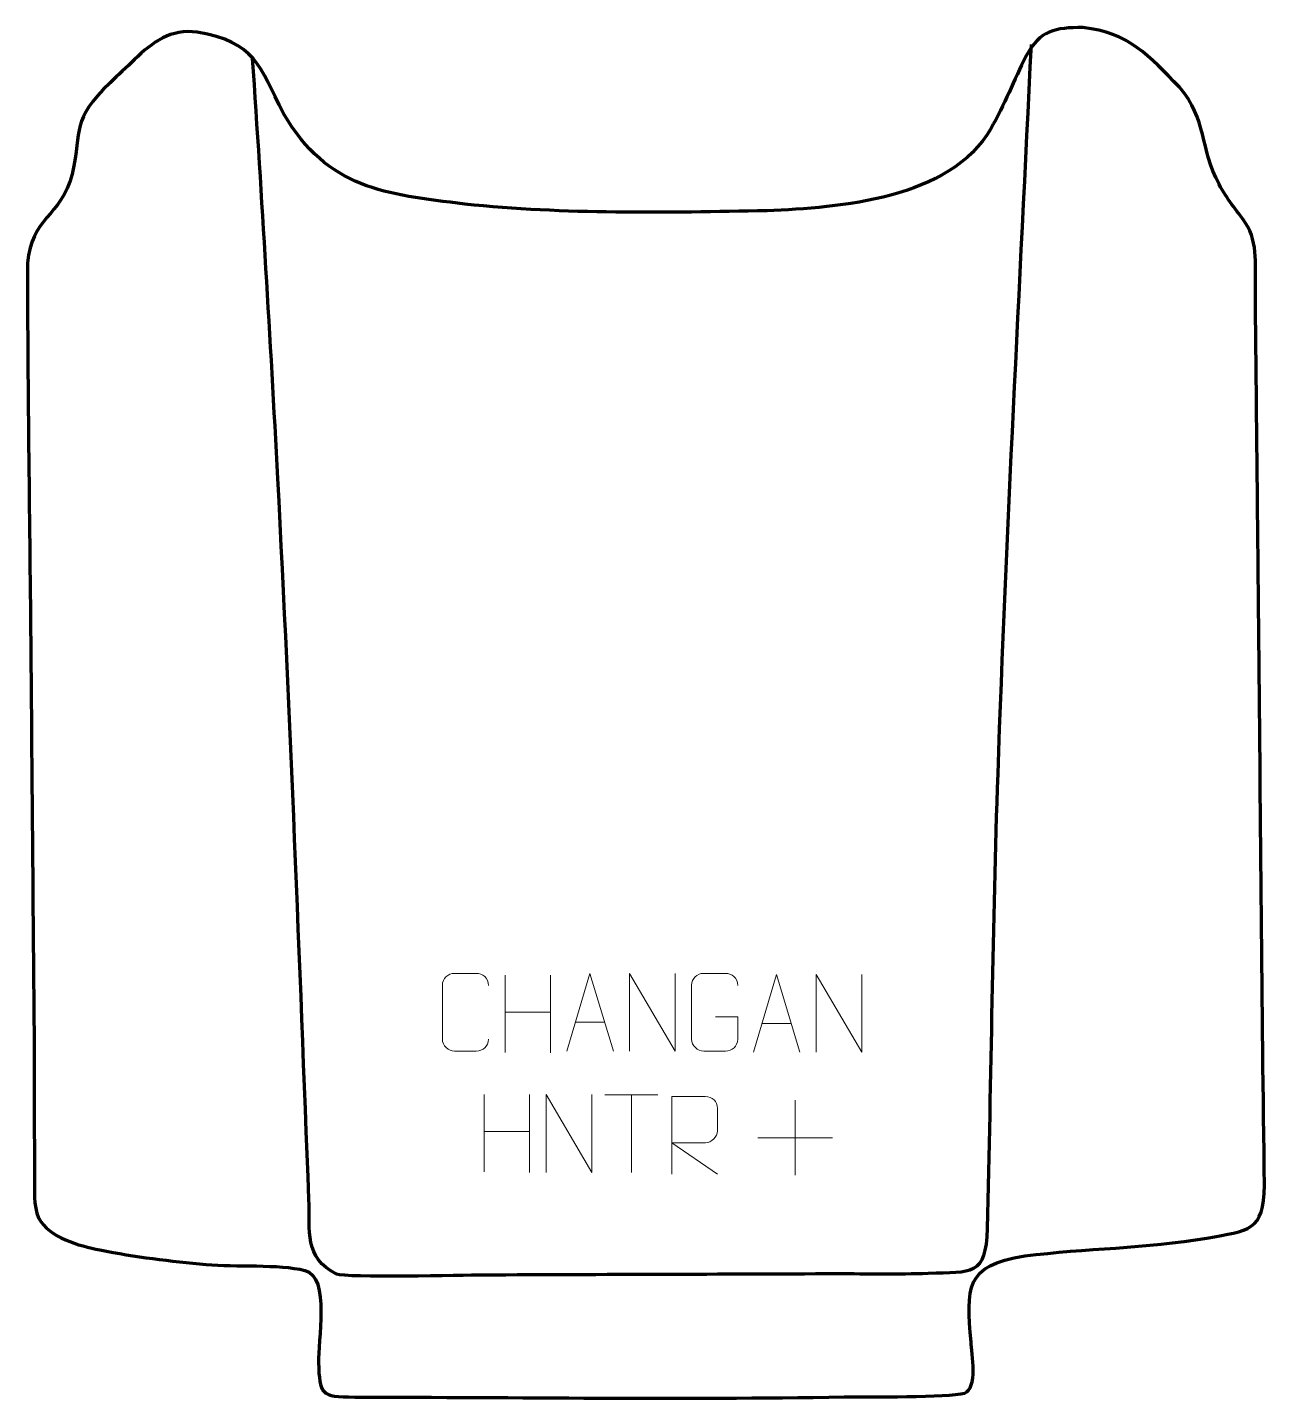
# Model space of a CAD drawing. Header units: millimetres. Extents: x 837 to 1235, y -128 to 313.
import ezdxf

# ---------------------------------------------------------------- set-up
doc = ezdxf.new("R2010")
doc.units = ezdxf.units.MM
doc.header["$MEASUREMENT"] = 0
doc.layers.add('layer 1', color=7, linetype='Continuous')
doc.layers.add('layer 2', color=7, linetype='Continuous')

msp = doc.modelspace()

# ---------------------------------------------------------------- linework, layer by layer
at = {"layer": 'layer 1', "color": 142, "lineweight": 158}
msp.add_open_spline([(1159.6414, 307.4194), (1155.9016, 229.4609), (1151.5929, 151.2128), (1148.9202, 73.2353), (1148.9202, 73.2353), (1147.2538, 24.6162), (1146.7774, -24.0367), (1145.533, -72.6676), (1145.533, -72.6676), (1145.1337, -88.1177), (1140.6945, -86.6611), (1126.5968, -87.1486), (1126.5968, -87.1486), (1116.8636, -87.4853), (1107.1431, -87.2752), (1097.4082, -87.267), (1097.4082, -87.267), (1078.8007, -87.3287), (1060.1933, -87.3905), (1041.5858, -87.4522), (1041.5858, -87.4522), (1022.3368, -87.516), (1003.0877, -87.5799), (983.8386, -87.6437), (983.8386, -87.6437), (977.2238, -87.7021), (939.71, -88.5995), (936.6864, -87.3481), (936.6864, -87.3481), (926.2112, -82.1082), (928.2185, -73.4206), (927.8207, -63.2996), (927.8207, -63.2996), (924.8073, 13.9245), (921.9179, 90.8619), (917.8357, 168.0545), (917.8357, 168.0545), (915.4549, 213.1102), (912.7872, 257.9511), (909.7381, 302.9674)], degree=3, knots=[0, 0, 0, 0, 0.09090909, 0.09090909, 0.09090909, 0.09090909, 0.18181818, 0.18181818, 0.18181818, 0.18181818, 0.27272727, 0.27272727, 0.27272727, 0.27272727, 0.36363636, 0.36363636, 0.36363636, 0.36363636, 0.45454545, 0.45454545, 0.45454545, 0.45454545, 0.54545455, 0.54545455, 0.54545455, 0.54545455, 0.63636364, 0.63636364, 0.63636364, 0.63636364, 0.72727273, 0.72727273, 0.72727273, 0.72727273, 0.81818182, 0.81818182, 0.81818182, 0.81818182, 1, 1, 1, 1], dxfattribs=at)
at = {"layer": 'layer 2', "color": 242, "lineweight": 158}
msp.add_open_spline([(919.6391, 285.2205), (934.0047, 260.9421), (952.0987, 259.329), (977.8668, 256.1699), (977.8668, 256.1699), (1010.0583, 252.7704), (1042.5561, 253.4214), (1074.874, 254.0156), (1074.874, 254.0156), (1098.2236, 255.0084), (1133.642, 257.7453), (1146.7035, 280.3564), (1146.7035, 280.3564), (1151.1743, 288.0962), (1154.0584, 295.9792), (1158.0759, 303.7347), (1158.0759, 303.7347), (1162.3407, 311.9678), (1167.5591, 312.8848), (1176.2163, 312.8274), (1176.2163, 312.8274), (1191.0015, 311.307), (1197.5172, 303.7649), (1207.322, 293.6596), (1207.322, 293.6596), (1216.1315, 283.3001), (1213.8414, 274.2479), (1219.9738, 262.5864), (1219.9738, 262.5864), (1222.7129, 257.3777), (1225.4595, 254.6303), (1228.4923, 250.0558), (1228.4923, 250.0558), (1232.7437, 243.6431), (1231.5622, 235.6253), (1231.6385, 228.1579), (1231.6385, 228.1579), (1231.9005, 202.5043), (1232.1622, 176.8509), (1232.4241, 151.1973), (1232.4241, 151.1973), (1232.4863, 145.1045), (1232.5486, 139.0119), (1232.6107, 132.9191), (1232.6107, 132.9191), (1232.6697, 127.1471), (1232.7286, 121.375), (1232.7875, 115.603), (1232.7875, 115.603), (1233.3774, 57.4377), (1233.6854, -0.6632), (1234.5954, -58.8324), (1234.5954, -58.8324), (1234.339, -73.8055), (1229.6021, -73.2326), (1216.1105, -75.7832), (1216.1105, -75.7832), (1196.4508, -79.1241), (1177.1933, -79.0003), (1157.6628, -81.4897), (1157.6628, -81.4897), (1138.1181, -84.688), (1139.0104, -91.6407), (1140.3594, -109.2347), (1140.3594, -109.2347), (1140.6238, -112.6824), (1142.6275, -124.2697), (1138.2392, -125.5101), (1138.2392, -125.5101), (1133.2069, -126.9324), (1106.8544, -126.6757), (1099.6407, -126.7731), (1099.6407, -126.7731), (1046.6623, -127.6063), (995.2276, -126.8845), (942.5246, -126.7869), (942.5246, -126.7869), (931.359, -126.7662), (931.3335, -125.9027), (930.8797, -115.6845), (930.8797, -115.6845), (930.5974, -109.3291), (934.7639, -88.1879), (926.4909, -86.1309), (926.4909, -86.1309), (918.166, -84.061), (904.1665, -85.0805), (894.8386, -84.2301), (894.8386, -84.2301), (883.3857, -83.1859), (871.9881, -81.8424), (860.7057, -79.5756), (860.7057, -79.5756), (854.0499, -78.1934), (844.4846, -75.7757), (841.0387, -69.3075), (841.0387, -69.3075), (839.3033, -65.5319), (839.7744, -60.0511), (839.7582, -55.9223), (839.7582, -55.9223), (839.5739, -41.8176), (839.7178, -27.5838), (839.5984, -13.4374), (839.5984, -13.4374), (839.2463, 28.2465), (838.8971, 69.9304), (838.546, 111.6143), (838.546, 111.6143), (838.1917, 153.4471), (837.489, 195.3898), (837.4569, 237.2101), (837.4569, 237.2101), (838.8141, 251.9013), (847.9936, 251.9593), (851.8567, 265.7764), (851.8567, 265.7764), (855.1576, 280.6849), (851.2535, 282.7043), (864.0187, 295.1218), (864.0187, 295.1218), (866.5923, 297.6253), (869.2325, 300.0624), (871.8106, 302.5669), (871.8106, 302.5669), (877.5535, 308.1793), (883.5752, 312.524), (891.9847, 311.361), (891.9847, 311.361), (910.5755, 308.1146), (911.9093, 300.7421), (919.6391, 285.2205)], degree=3, knots=[0, 0, 0, 0, 0.02941176, 0.02941176, 0.02941176, 0.02941176, 0.05882353, 0.05882353, 0.05882353, 0.05882353, 0.08823529, 0.08823529, 0.08823529, 0.08823529, 0.11764706, 0.11764706, 0.11764706, 0.11764706, 0.14705882, 0.14705882, 0.14705882, 0.14705882, 0.17647059, 0.17647059, 0.17647059, 0.17647059, 0.20588235, 0.20588235, 0.20588235, 0.20588235, 0.23529412, 0.23529412, 0.23529412, 0.23529412, 0.26470588, 0.26470588, 0.26470588, 0.26470588, 0.29411765, 0.29411765, 0.29411765, 0.29411765, 0.32352941, 0.32352941, 0.32352941, 0.32352941, 0.35294118, 0.35294118, 0.35294118, 0.35294118, 0.38235294, 0.38235294, 0.38235294, 0.38235294, 0.41176471, 0.41176471, 0.41176471, 0.41176471, 0.44117647, 0.44117647, 0.44117647, 0.44117647, 0.47058824, 0.47058824, 0.47058824, 0.47058824, 0.5, 0.5, 0.5, 0.5, 0.52941176, 0.52941176, 0.52941176, 0.52941176, 0.55882353, 0.55882353, 0.55882353, 0.55882353, 0.58823529, 0.58823529, 0.58823529, 0.58823529, 0.61764706, 0.61764706, 0.61764706, 0.61764706, 0.64705882, 0.64705882, 0.64705882, 0.64705882, 0.67647059, 0.67647059, 0.67647059, 0.67647059, 0.70588235, 0.70588235, 0.70588235, 0.70588235, 0.73529412, 0.73529412, 0.73529412, 0.73529412, 0.76470588, 0.76470588, 0.76470588, 0.76470588, 0.79411765, 0.79411765, 0.79411765, 0.79411765, 0.82352941, 0.82352941, 0.82352941, 0.82352941, 0.85294118, 0.85294118, 0.85294118, 0.85294118, 0.88235294, 0.88235294, 0.88235294, 0.88235294, 0.91176471, 0.91176471, 0.91176471, 0.91176471, 0.94117647, 0.94117647, 0.94117647, 0.94117647, 1, 1, 1, 1], dxfattribs=at)
at = {"layer": 'layer 2', "color": 250, "lineweight": 9}
for points, knots in [([(985.5074, -11.9111), (985.3676, -14.2345), (983.6904, -15.7141), (981.5427, -15.7249), (981.5427, -15.7249), (979.2108, -15.7245), (976.8789, -15.7245), (974.5474, -15.7249), (974.5474, -15.7249), (972.6224, -15.8303), (970.6503, -13.9458), (970.6615, -11.9285), (970.6615, -11.9285), (970.6619, -6.1584), (970.6619, -0.3887), (970.6615, 5.3806), (970.6615, 5.3806), (970.6657, 7.5187), (972.4124, 9.2379), (974.5648, 9.2244), (974.5648, 9.2244), (976.8905, 9.2244), (979.2166, 9.2244), (981.5427, 9.2244), (981.5427, 9.2244), (983.4893, 9.2599), (985.4807, 7.7684), (985.5074, 5.3308)], [0, 0, 0, 0, 0.125, 0.125, 0.125, 0.125, 0.25, 0.25, 0.25, 0.25, 0.375, 0.375, 0.375, 0.375, 0.5, 0.5, 0.5, 0.5, 0.625, 0.625, 0.625, 0.625, 0.75, 0.75, 0.75, 0.75, 1, 1, 1, 1]), ([(1010.614, -15.7288), (1010.614, -15.7288), (1017.985, 9.2247), (1017.985, 9.2247), (1017.985, 9.2247), (1017.985, 9.2247), (1025.5549, -15.7288), (1025.5549, -15.7288)], [0, 0, 0, 0, 0.33333333, 0.33333333, 0.33333333, 0.33333333, 1, 1, 1, 1]), ([(1030.757, -15.7288), (1030.757, -15.7288), (1030.757, 9.2247), (1030.757, 9.2247), (1030.757, 9.2247), (1030.757, 9.2247), (1045.4118, -15.7288), (1045.4118, -15.7288), (1045.4118, -15.7288), (1045.4118, -15.7288), (1045.4118, 9.2247), (1045.4118, 9.2247)], [0, 0, 0, 0, 0.25, 0.25, 0.25, 0.25, 0.5, 0.5, 0.5, 0.5, 1, 1, 1, 1]), ([(1058.3393, -4.7431), (1058.3393, -4.7431), (1065.5074, -4.7431), (1065.5074, -4.7431), (1065.5074, -4.7431), (1065.5074, -4.7431), (1065.5074, -11.9112), (1065.5074, -11.9112), (1065.5074, -11.9112), (1065.3677, -14.2346), (1063.6905, -15.7142), (1061.5427, -15.725), (1061.5427, -15.725), (1059.2109, -15.7246), (1056.8789, -15.7246), (1054.5474, -15.725), (1054.5474, -15.725), (1052.6225, -15.8304), (1050.6503, -13.9459), (1050.6615, -11.9286), (1050.6615, -11.9286), (1050.6619, -6.1585), (1050.6619, -0.3888), (1050.6615, 5.3805), (1050.6615, 5.3805), (1050.6657, 7.5186), (1052.4125, 9.2378), (1054.5648, 9.2244), (1054.5648, 9.2244), (1056.8905, 9.2244), (1059.2166, 9.2244), (1061.5427, 9.2244), (1061.5427, 9.2244), (1063.4894, 9.2598), (1065.4808, 7.7683), (1065.5074, 5.3306)], [0, 0, 0, 0, 0.1, 0.1, 0.1, 0.1, 0.2, 0.2, 0.2, 0.2, 0.3, 0.3, 0.3, 0.3, 0.4, 0.4, 0.4, 0.4, 0.5, 0.5, 0.5, 0.5, 0.6, 0.6, 0.6, 0.6, 0.7, 0.7, 0.7, 0.7, 0.8, 0.8, 0.8, 0.8, 1, 1, 1, 1]), ([(1070.5053, -16.1092), (1070.5053, -16.1092), (1077.8763, 8.8443), (1077.8763, 8.8443), (1077.8763, 8.8443), (1077.8763, 8.8443), (1085.4462, -16.1092), (1085.4462, -16.1092)], [0, 0, 0, 0, 0.33333333, 0.33333333, 0.33333333, 0.33333333, 1, 1, 1, 1]), ([(1090.6483, -16.1092), (1090.6483, -16.1092), (1090.6483, 8.8443), (1090.6483, 8.8443), (1090.6483, 8.8443), (1090.6483, 8.8443), (1105.3031, -16.1092), (1105.3031, -16.1092), (1105.3031, -16.1092), (1105.3031, -16.1092), (1105.3031, 8.8443), (1105.3031, 8.8443)], [0, 0, 0, 0, 0.25, 0.25, 0.25, 0.25, 0.5, 0.5, 0.5, 0.5, 1, 1, 1, 1]), ([(1004.0162, -54.6701), (1004.0162, -54.6701), (1004.0162, -29.7166), (1004.0162, -29.7166), (1004.0162, -29.7166), (1004.0162, -29.7166), (1018.671, -54.6701), (1018.671, -54.6701), (1018.671, -54.6701), (1018.671, -54.6701), (1018.671, -29.7166), (1018.671, -29.7166)], [0, 0, 0, 0, 0.25, 0.25, 0.25, 0.25, 0.5, 0.5, 0.5, 0.5, 1, 1, 1, 1]), ([(1044.2763, -55.2672), (1044.2763, -55.2672), (1044.2763, -30.3137), (1044.2763, -30.3137), (1044.2763, -30.3137), (1047.8711, -30.3137), (1051.4666, -30.3137), (1055.0618, -30.3137), (1055.0618, -30.3137), (1057.3871, -30.3514), (1058.9444, -31.8414), (1058.9403, -34.2078), (1058.9403, -34.2078), (1058.9399, -36.2433), (1058.9399, -39.3027), (1058.9403, -41.3387), (1058.9403, -41.3387), (1058.9338, -43.2142), (1057.1215, -45.156), (1055.112, -45.1751), (1055.112, -45.1751), (1055.112, -45.1751), (1044.2763, -45.1751), (1044.2763, -45.1751), (1044.2763, -45.1751), (1044.2763, -45.1751), (1058.931, -55.2672), (1058.931, -55.2672)], [0, 0, 0, 0, 0.125, 0.125, 0.125, 0.125, 0.25, 0.25, 0.25, 0.25, 0.375, 0.375, 0.375, 0.375, 0.5, 0.5, 0.5, 0.5, 0.625, 0.625, 0.625, 0.625, 0.75, 0.75, 0.75, 0.75, 1, 1, 1, 1])]:
    msp.add_open_spline(points, degree=3, knots=knots, dxfattribs=at)
for points in [[(990.7628, 8.63), (990.7628, 8.63), (990.7628, -16.1475), (990.7628, -16.1475)], [(1005.4061, 8.63), (1005.4061, 8.63), (1005.4061, -16.3235), (1005.4061, -16.3235)], [(990.7628, -3.2523), (990.7628, -3.2523), (1005.4061, -3.2519), (1005.4061, -3.2519)], [(1013.3366, -6.4794), (1013.3366, -6.4794), (1022.8323, -6.4794), (1022.8323, -6.4794)], [(1073.2279, -6.8598), (1073.2279, -6.8598), (1082.7236, -6.8598), (1082.7236, -6.8598)], [(984.0219, -29.7166), (984.0219, -29.7166), (984.0219, -54.4941), (984.0219, -54.4941)], [(998.6652, -29.7166), (998.6652, -29.7166), (998.6652, -54.6701), (998.6652, -54.6701)], [(1022.85, -29.7401), (1022.85, -29.7401), (1039.8372, -29.7401), (1039.8372, -29.7401)], [(1031.3438, -54.6701), (1031.3438, -54.6701), (1031.3438, -29.7166), (1031.3438, -29.7166)], [(1083.9341, -31.5427), (1083.9341, -31.5427), (1083.9341, -55.5206), (1083.9341, -55.5206)], [(984.0219, -41.5989), (984.0219, -41.5989), (998.6652, -41.5985), (998.6652, -41.5985)], [(1071.9452, -43.5317), (1071.9452, -43.5317), (1095.9231, -43.5317), (1095.9231, -43.5317)]]:
    msp.add_open_spline(points, degree=3, dxfattribs=at)

doc.saveas('drawing.dxf')
